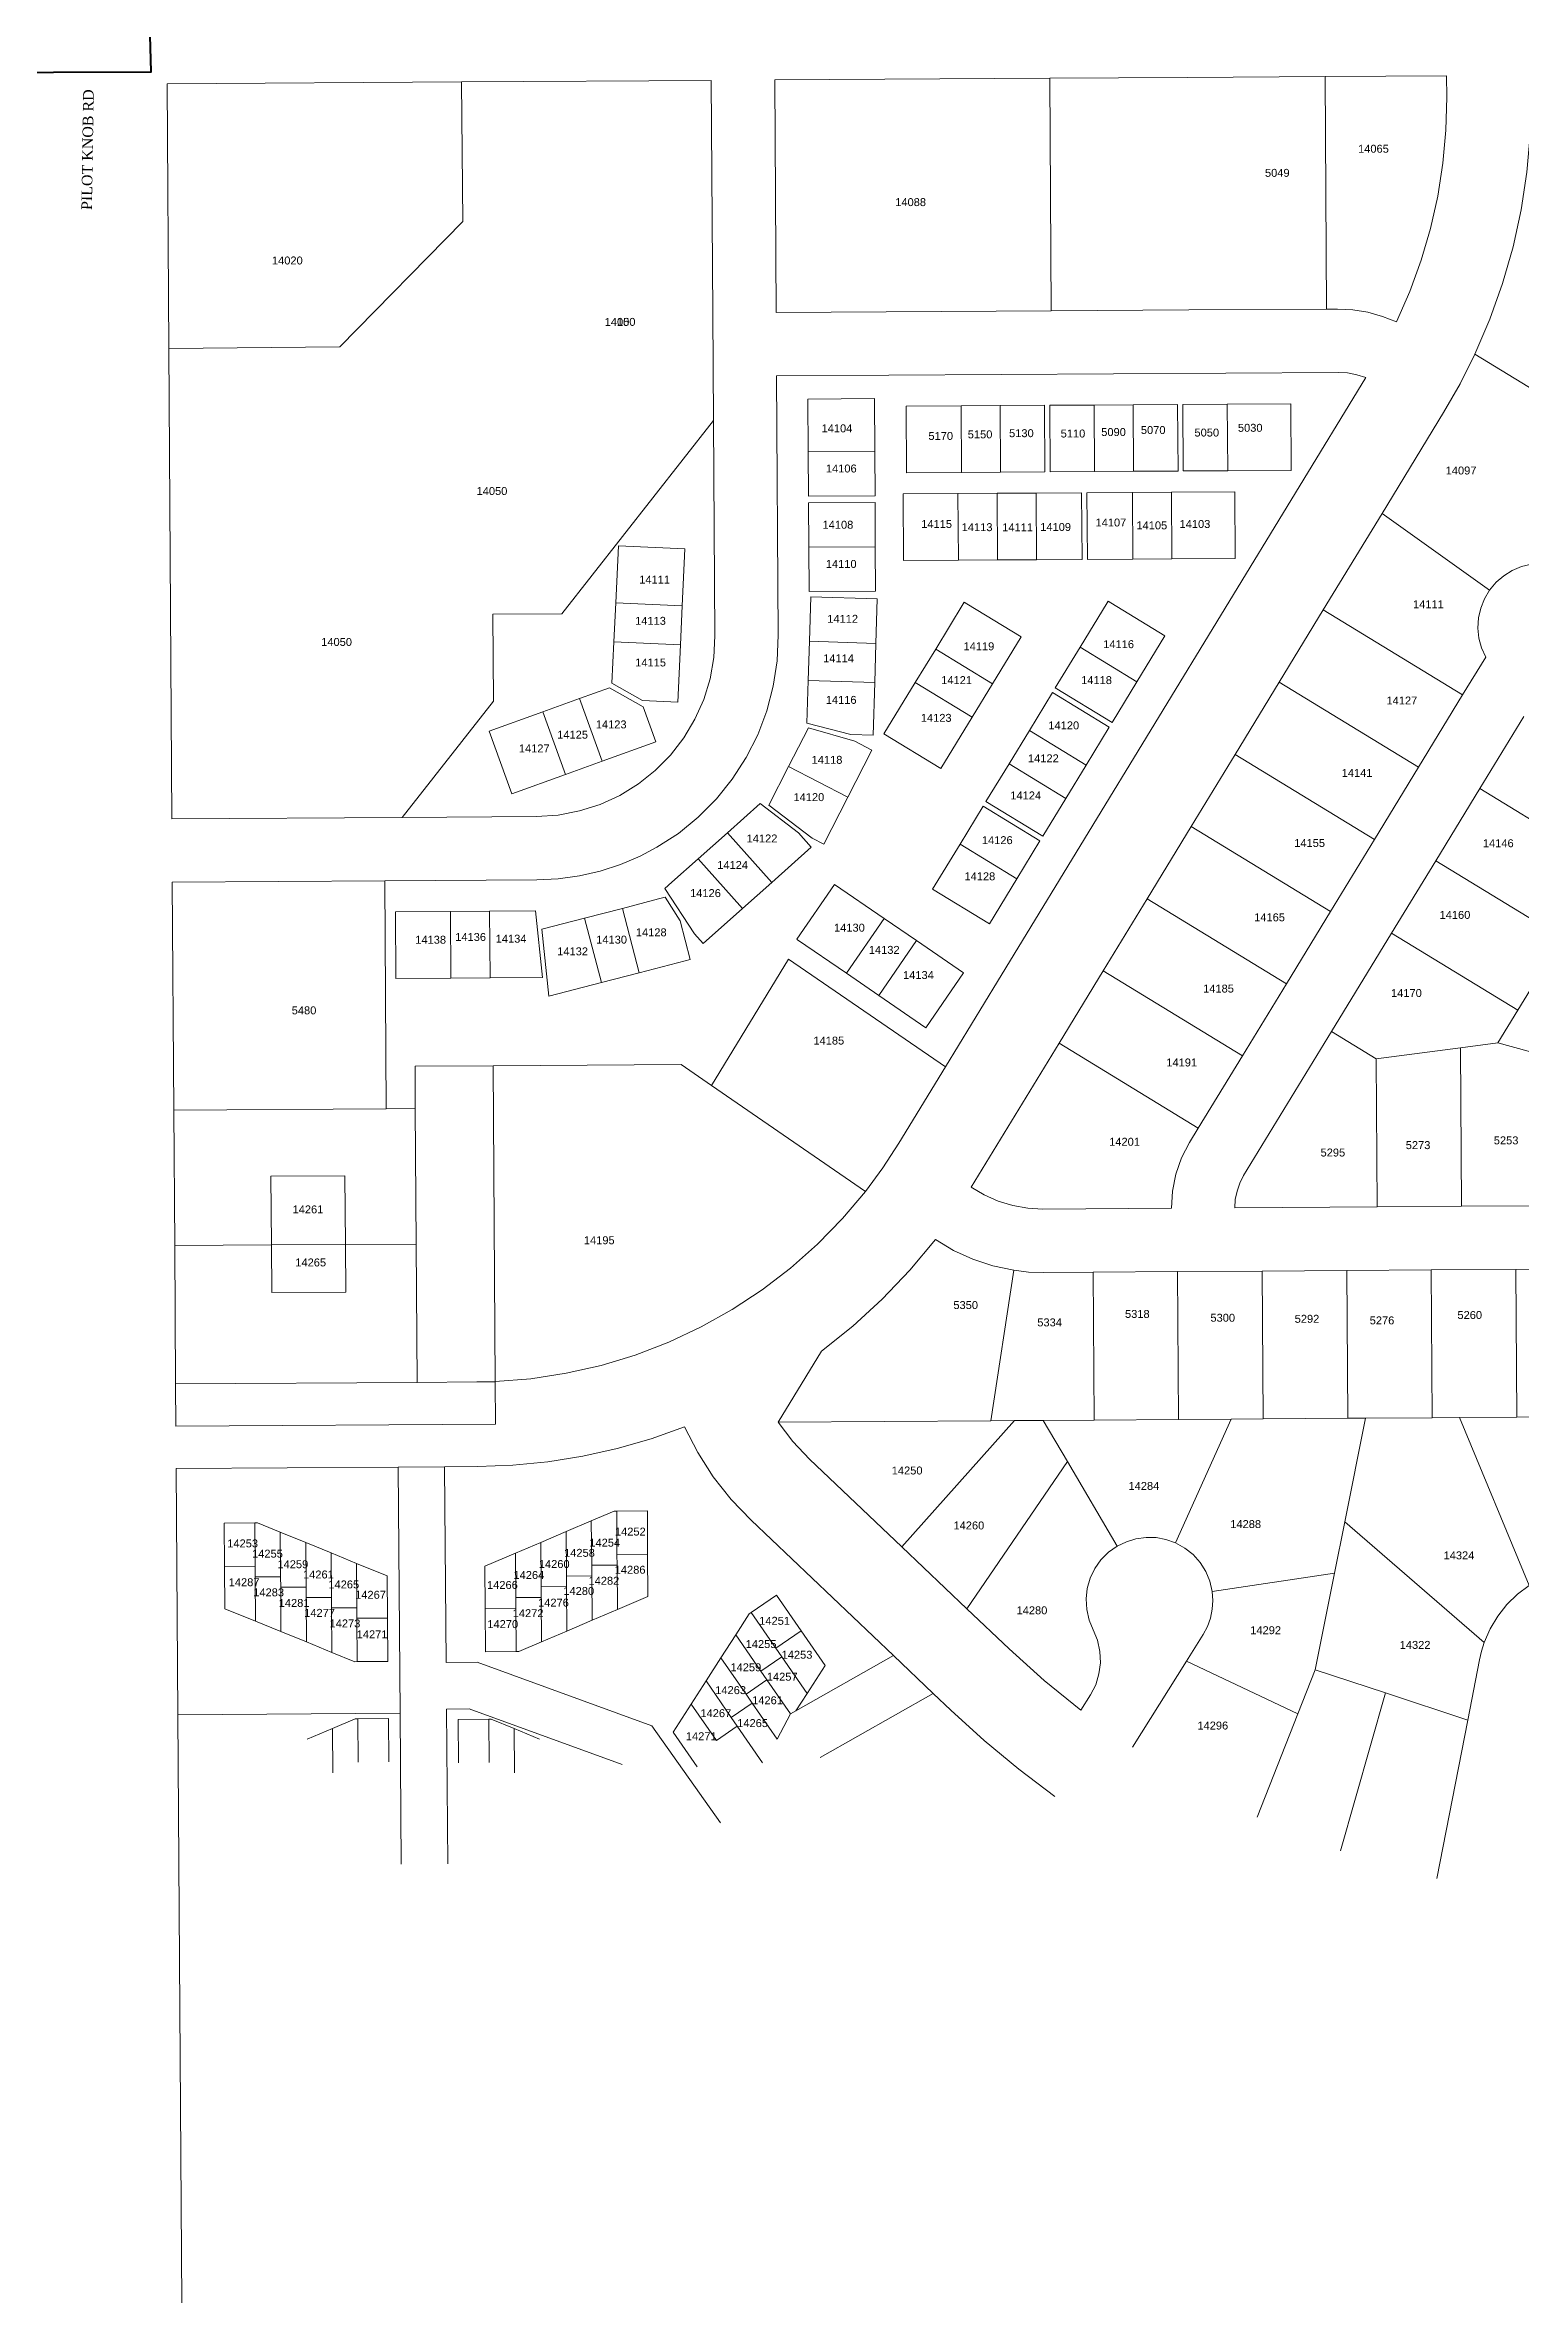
# Model space of a CAD drawing. Header units: feet. Extents: x 865220 to 2843873, y -2240498 to 972474.
# Drawn here: x 2838490 to 2839887, y 963654 to 965790 of the extents above; entities that cross this region are included whole.
import ezdxf
from ezdxf.enums import TextEntityAlignment as Align

# ---------------------------------------------------------------- set-up
doc = ezdxf.new("R2010")
doc.units = ezdxf.units.FT
doc.header["$LTSCALE"] = 0.015
doc.header["$MEASUREMENT"] = 0
for name, color, linetype, lineweight in [('Dakota County Addresses', 7, 'Continuous', 5), ('Dakota County Parcels', 7, 'Continuous', 5), ('STREET NAME', 7, 'Continuous', 5), ('WORK BOUNDARY', 110, 'Continuous', 40)]:
    doc.layers.add(name, color=color, linetype=linetype, lineweight=lineweight)
doc.styles.add('Dimensions 100', font='arial.ttf')
doc.styles.get("Standard").update_dxf_attribs({"font": 'times.ttf'})

# ---------------------------------------------------------------- blocks, each defined once
blk = doc.blocks.new('ACMAP_ANN_TEMPLATE_Dakota County Addresses')
at = {"layer": 'Dakota County Addresses', "style": 'Dimensions 100'}
blk.add_attdef('DakotaCountyAddress', text='', height=50, dxfattribs=at).set_placement((0, 0), align=Align.CENTER)

msp = doc.modelspace()

# ---------------------------------------------------------------- linework, layer by layer
at = {"layer": 'Dakota County Parcels', "lineweight": 5}
for p, q in [((2839180.6, 965756.7), (2839440.8, 965758.3)), ((2839440.8, 965758.3), (2839570.9, 965759.1)), ((2839442.1, 965538.3), (2839440.8, 965758.3)), ((2839570.9, 965759.1), (2839701.3, 965759.9)), ((2839701.3, 965759.9), (2839816.3, 965760.6)), ((2839702.7, 965539.9), (2839701.3, 965759.9)), ((2839816.3, 965760.6), (2839816.4, 965740.6)), ((2838605.7, 965753.2), (2838884.4, 965754.9)), ((2838607.3, 965502.7), (2838605.7, 965753.2)), ((2838884.4, 965754.9), (2839120.6, 965756.3)), ((2838885.5, 965622.9), (2838884.4, 965754.9)), ((2839122, 965536.4), (2839120.6, 965756.3)), ((2839182, 965536.7), (2839180.6, 965756.7)), ((2838769.3, 965504.1), (2838885.5, 965622.9)), ((2839122.7, 965434.7), (2839122, 965536.4)), ((2839182, 965536.7), (2839442.1, 965538.3)), ((2839442.1, 965538.3), (2839572.3, 965539.1)), ((2839572.3, 965539.1), (2839702.7, 965539.9)), ((2839702.7, 965539.9), (2839713.2, 965540)), ((2838607.3, 965502.7), (2838769.3, 965504.1)), ((2838610.2, 965057.7), (2838607.3, 965502.7)), ((2839843.1, 965497.4), (2839906.1, 965459)), ((2839182.4, 965476.7), (2839713.6, 965480)), ((2839184, 965231.4), (2839182.4, 965476.7)), ((2839407.1, 964929.6), (2839739.8, 965475.1)), ((2839211.9, 965454.9), (2839274.9, 965455.3)), ((2839211.9, 965454.9), (2839212.2, 965404.9)), ((2839274.9, 965455.3), (2839275.2, 965405.3)), ((2839304.9, 965448.2), (2839356.9, 965448.5)), ((2839304.9, 965448.2), (2839305.3, 965385.2)), ((2839356.9, 965448.5), (2839393.9, 965448.7)), ((2839357.3, 965385.5), (2839356.9, 965448.5)), ((2839393.9, 965448.7), (2839435.9, 965449)), ((2839394.2, 965385.7), (2839393.9, 965448.7)), ((2839436.2, 965386), (2839435.9, 965449)), ((2839440.9, 965449), (2839482.9, 965449.2)), ((2839441.2, 965386), (2839440.9, 965449)), ((2839482.9, 965449.2), (2839519.8, 965449.5)), ((2839483.2, 965386.3), (2839482.9, 965449.2)), ((2839519.8, 965449.5), (2839561.8, 965449.7)), ((2839520.2, 965386.5), (2839519.8, 965449.5)), ((2839562.2, 965386.7), (2839561.8, 965449.7)), ((2839566.8, 965449.8), (2839608.8, 965450)), ((2839567.2, 965386.8), (2839566.8, 965449.8)), ((2839608.8, 965450), (2839668.8, 965450.4)), ((2839609.2, 965387), (2839608.8, 965450)), ((2839669.2, 965387.4), (2839668.8, 965450.4)), ((2839755.2, 965346.5), (2839813.4, 965442)), ((2838979.3, 965251.8), (2839122.7, 965434.7)), ((2839122.7, 965434.7), (2839124.1, 965231)), ((2839212.2, 965404.9), (2839275.2, 965405.3)), ((2839212.2, 965404.9), (2839212.5, 965362.9)), ((2839275.2, 965405.3), (2839275.5, 965363.3)), ((2839305.3, 965385.2), (2839357.3, 965385.5)), ((2839357.3, 965385.5), (2839394.2, 965385.7)), ((2839394.2, 965385.7), (2839436.2, 965386)), ((2839441.2, 965386), (2839483.2, 965386.3)), ((2839483.2, 965386.3), (2839520.2, 965386.5)), ((2839520.2, 965386.5), (2839562.2, 965386.7)), ((2839567.2, 965386.8), (2839609.2, 965387)), ((2839609.2, 965387), (2839669.2, 965387.4)), ((2839212.5, 965362.9), (2839275.5, 965363.3)), ((2839212.6, 965356.6), (2839275.5, 965357.1)), ((2839212.6, 965356.6), (2839212.8, 965314.7)), ((2839275.5, 965357.1), (2839275.8, 965315.1)), ((2839302, 965365.1), (2839354, 965365.5)), ((2839302, 965365.1), (2839302.4, 965302.2)), ((2839354, 965365.5), (2839391, 965365.7)), ((2839354.4, 965302.5), (2839354, 965365.5)), ((2839391, 965365.7), (2839428, 965365.9)), ((2839391.4, 965302.7), (2839391, 965365.7)), ((2839471, 965366.2), (2839428, 965365.9)), ((2839428.4, 965302.9), (2839428, 965365.9)), ((2839471.4, 965303.2), (2839471, 965366.2)), ((2839519, 965366.5), (2839476, 965366.2)), ((2839476.4, 965303.2), (2839476, 965366.2)), ((2839519, 965366.5), (2839556, 965366.7)), ((2839519.4, 965303.5), (2839519, 965366.5)), ((2839556, 965366.7), (2839616, 965367.1)), ((2839556.4, 965303.7), (2839556, 965366.7)), ((2839616.3, 965304.1), (2839616, 965367.1)), ((2839699.6, 965255.3), (2839755.2, 965346.5)), ((2839755.2, 965346.5), (2839857, 965274.2)), ((2839030.2, 965262.1), (2839032.8, 965316)), ((2839032.8, 965316), (2839095.7, 965313)), ((2839095.7, 965313), (2839093.2, 965259.1)), ((2839212.8, 965314.7), (2839275.8, 965315.1)), ((2839212.8, 965314.7), (2839213.1, 965272.7)), ((2839275.8, 965315.1), (2839276.1, 965273.1)), ((2839302.4, 965302.2), (2839354.4, 965302.5)), ((2839354.4, 965302.5), (2839391.4, 965302.7)), ((2839391.4, 965302.7), (2839428.4, 965302.9)), ((2839471.4, 965303.2), (2839428.4, 965302.9)), ((2839519.4, 965303.5), (2839476.4, 965303.2)), ((2839519.4, 965303.5), (2839556.4, 965303.7)), ((2839556.4, 965303.7), (2839616.3, 965304.1)), ((2839213.1, 965272.7), (2839276.1, 965273.1)), ((2839214.7, 965267.7), (2839213.4, 965225.7)), ((2839214.7, 965267.7), (2839277.6, 965265.7)), ((2838913.9, 965251.4), (2838979.3, 965251.8)), ((2838914.5, 965169.1), (2838913.9, 965251.4)), ((2839028.5, 965225.1), (2839030.2, 965262.1)), ((2839030.2, 965262.1), (2839093.2, 965259.1)), ((2839093.2, 965259.1), (2839091.4, 965222.2)), ((2839277.6, 965265.7), (2839276.3, 965223.7)), ((2839657.9, 965187), (2839699.6, 965255.3)), ((2839699.6, 965255.3), (2839831.4, 965174.9)), ((2839026.6, 965186.2), (2839028.5, 965225.1)), ((2839028.5, 965225.1), (2839091.4, 965222.2)), ((2839213.4, 965225.7), (2839212.2, 965188.7)), ((2839213.4, 965225.7), (2839276.3, 965223.7)), ((2839413.8, 965229.9), (2839386.7, 965185.5)), ((2839549.8, 965230.7), (2839523.3, 965187.2)), ((2839091.4, 965222.2), (2839088.8, 965168.2)), ((2839276.3, 965223.7), (2839275.2, 965186.8)), ((2839332.9, 965218.3), (2839313.6, 965186.7)), ((2839332.9, 965218.3), (2839386.7, 965185.5)), ((2839446, 965181.6), (2839469.5, 965220)), ((2839469.5, 965220), (2839523.3, 965187.2)), ((2839831.4, 965174.9), (2839853.3, 965210.7)), ((2838996, 965171.6), (2839024.3, 965181.8)), ((2839024.3, 965181.8), (2839056.3, 965163.7)), ((2839026.6, 965186.2), (2839055.6, 965169.8)), ((2839212.2, 965188.7), (2839211, 965148.3)), ((2839212.2, 965188.7), (2839275.2, 965186.8)), ((2839275.2, 965186.8), (2839273.7, 965136.8)), ((2839313.6, 965186.7), (2839284, 965138.1)), ((2839313.6, 965186.7), (2839367.4, 965153.9)), ((2839386.7, 965185.5), (2839367.4, 965153.9)), ((2839499.8, 965148.8), (2839446, 965181.6)), ((2839499.8, 965148.8), (2839523.3, 965187.2)), ((2839616.3, 965118.7), (2839657.9, 965187)), ((2839657.9, 965187), (2839789.7, 965106.6)), ((2838828.2, 965059.1), (2838914.5, 965169.1)), ((2838961.2, 965159), (2838996, 965171.6)), ((2838996, 965171.6), (2839017.4, 965112.3)), ((2839088.8, 965168.2), (2839055.6, 965169.8)), ((2839068.2, 965130.6), (2839056.3, 965163.7)), ((2839443.4, 965177.3), (2839421.6, 965141.4)), ((2839497.2, 965144.5), (2839443.4, 965177.3)), ((2839789.7, 965106.6), (2839831.4, 965174.9)), ((2838910.4, 965140.7), (2838961.2, 965159)), ((2838931.8, 965081.4), (2838910.4, 965140.7)), ((2838961.2, 965159), (2838982.6, 965099.8)), ((2839212.5, 965143.7), (2839193.7, 965107.1)), ((2839211, 965148.3), (2839252.5, 965137.5)), ((2839212.5, 965143.7), (2839256.4, 965131.1)), ((2839367.4, 965153.9), (2839337.7, 965105.3)), ((2839421.6, 965141.4), (2839402.3, 965109.9)), ((2839421.6, 965141.4), (2839475.4, 965108.6)), ((2839497.2, 965144.5), (2839475.4, 965108.6)), ((2839847.6, 965086.3), (2839889.3, 965154.6)), ((2839017.4, 965112.3), (2839068.2, 965130.6)), ((2839249.8, 965078.3), (2839272.6, 965122.8)), ((2839273.7, 965136.8), (2839252.5, 965137.5)), ((2839272.6, 965122.8), (2839256.4, 965131.1)), ((2839284, 965138.1), (2839337.7, 965105.3)), ((2839574.6, 965050.4), (2839616.3, 965118.7)), ((2839616.3, 965118.7), (2839748.1, 965038.3)), ((2838931.8, 965081.4), (2838982.6, 965099.8)), ((2838982.6, 965099.8), (2839017.4, 965112.3)), ((2839193.7, 965107.1), (2839175.2, 965070.8)), ((2839193.7, 965107.1), (2839249.8, 965078.3)), ((2839402.3, 965109.9), (2839380.4, 965074)), ((2839402.3, 965109.9), (2839456.1, 965077)), ((2839475.4, 965108.6), (2839456.1, 965077)), ((2839748.1, 965038.3), (2839789.7, 965106.6)), ((2839249.8, 965078.3), (2839227, 965033.8)), ((2839456.1, 965077), (2839434.2, 965041.2)), ((2839806, 965018), (2839847.6, 965086.3)), ((2839847.6, 965086.3), (2839967.1, 965013.4)), ((2838610.2, 965057.7), (2838828.2, 965059.1)), ((2838828.2, 965059.1), (2838955.2, 965059.9)), ((2839166.8, 965072.2), (2839135.9, 965044.6)), ((2839166.8, 965072.2), (2839203, 965044.4)), ((2839175.2, 965070.8), (2839216, 965039.5)), ((2839377.8, 965069.7), (2839356, 965033.9)), ((2839377.8, 965069.7), (2839431.6, 965036.9)), ((2839434.2, 965041.2), (2839380.4, 965074)), ((2839135.9, 965044.6), (2839108.3, 965020)), ((2839135.9, 965044.6), (2839177.8, 964997.6)), ((2839215.1, 965030.8), (2839203, 965044.4)), ((2839227, 965033.8), (2839216, 965039.5)), ((2839356, 965033.9), (2839329.9, 964991.2)), ((2839356, 965033.9), (2839409.7, 965001.1)), ((2839431.6, 965036.9), (2839409.7, 965001.1)), ((2839533, 964982.1), (2839574.6, 965050.4)), ((2839574.6, 965050.4), (2839706.4, 964970)), ((2839706.4, 964970), (2839748.1, 965038.3)), ((2839053.2, 965022.4), (2839069.2, 965030.8)), ((2839108.3, 965020), (2839150.2, 964973)), ((2839177.8, 964997.6), (2839215.1, 965030.8)), ((2839764.3, 964949.7), (2839806, 965018)), ((2839806, 965018), (2839925.5, 964945.1)), ((2838610.6, 964997.7), (2838811.6, 964999)), ((2838612.1, 964782), (2838610.6, 964997.7)), ((2838811.6, 964999), (2838955.6, 965000)), ((2838813, 964783.4), (2838811.6, 964999)), ((2839076.5, 964991.7), (2839104.6, 964948.9)), ((2839177.8, 964997.6), (2839150.2, 964973)), ((2839201.6, 964943.8), (2839237.3, 964995.7)), ((2839284.2, 964963.5), (2839237.3, 964995.7)), ((2839329.9, 964991.2), (2839383.7, 964958.4)), ((2839409.7, 965001.1), (2839383.7, 964958.4)), ((2838821.8, 964969.7), (2838873.8, 964970)), ((2838822.2, 964906.7), (2838821.8, 964969.7)), ((2838873.8, 964970), (2838910.8, 964970.3)), ((2838874.3, 964907), (2838873.8, 964970)), ((2838910.8, 964970.3), (2838954.3, 964970.6)), ((2838911.3, 964907.3), (2838910.8, 964970.3)), ((2838954.3, 964970.6), (2838961, 964907.6)), ((2839000.7, 964963.7), (2839036.5, 964973)), ((2839052.4, 964912.1), (2839036.5, 964973)), ((2839077, 964983.6), (2839091.2, 964961.2)), ((2839150.2, 964973), (2839112.8, 964939.7)), ((2839491.3, 964913.9), (2839533, 964982.1)), ((2839533, 964982.1), (2839664.8, 964901.7)), ((2839664.8, 964901.7), (2839706.4, 964970)), ((2839000.7, 964963.7), (2838960.2, 964953.2)), ((2838966.9, 964889.9), (2838960.2, 964953.2)), ((2839016.6, 964902.8), (2839000.7, 964963.7)), ((2839100.7, 964924.7), (2839091.2, 964961.2)), ((2839112.8, 964939.7), (2839104.6, 964948.9)), ((2839248.5, 964911.6), (2839284.2, 964963.5)), ((2839314.7, 964942.5), (2839284.2, 964963.5)), ((2839707.4, 964856.4), (2839764.3, 964949.7)), ((2839764.3, 964949.7), (2839883.8, 964876.8)), ((2839202.1, 964943.4), (2839201.6, 964943.8)), ((2839248.5, 964911.6), (2839202.1, 964943.4)), ((2839279, 964890.6), (2839314.7, 964942.5)), ((2839359.2, 964911.9), (2839314.7, 964942.5)), ((2839391.5, 964903.9), (2839407.1, 964929.6)), ((2839883.8, 964876.8), (2839925.5, 964945.1)), ((2838822.2, 964906.7), (2838874.3, 964907)), ((2838874.3, 964907), (2838911.3, 964907.3)), ((2838911.3, 964907.3), (2838961, 964907.6)), ((2839016.6, 964902.8), (2839052.4, 964912.1)), ((2839120.9, 964805.4), (2839193.8, 964924.9)), ((2839193.8, 964924.9), (2839342.1, 964823)), ((2839279, 964890.6), (2839248.5, 964911.6)), ((2839323.5, 964860), (2839359.2, 964911.9)), ((2839342.1, 964823), (2839391.5, 964903.9)), ((2839449.6, 964845.6), (2839491.3, 964913.9)), ((2839491.3, 964913.9), (2839623.1, 964833.4)), ((2838966.9, 964889.9), (2839016.6, 964902.8)), ((2839323.5, 964860), (2839279, 964890.6)), ((2839623.1, 964833.4), (2839664.8, 964901.7)), ((2839883.8, 964876.8), (2839864.9, 964845.8)), ((2839366.6, 964709.4), (2839449.6, 964845.6)), ((2839449.6, 964845.6), (2839581.4, 964765.2)), ((2839624.3, 964720.3), (2839707.4, 964856.4)), ((2839707.4, 964856.4), (2839749.6, 964830.6)), ((2839749.6, 964830.6), (2839829.5, 964841.1)), ((2839829.5, 964841.1), (2839864.9, 964845.8)), ((2839830.5, 964691.2), (2839829.5, 964841.1)), ((2839864.9, 964845.8), (2839909.5, 964833.6)), ((2838840.3, 964823.6), (2838914.1, 964824.1)), ((2838840.5, 964783.6), (2838840.3, 964823.6)), ((2838914.1, 964824.1), (2839092, 964825.3)), ((2838916, 964525.4), (2838914.1, 964824.1)), ((2839092, 964825.3), (2839120.9, 964805.4)), ((2839298.2, 964751), (2839342.1, 964823)), ((2839581.4, 964765.2), (2839623.1, 964833.4)), ((2839750.5, 964690.6), (2839749.6, 964830.6)), ((2839120.9, 964805.4), (2839266.5, 964705.3)), ((2838612.1, 964782), (2838813, 964783.4)), ((2838612.9, 964654), (2838612.1, 964782)), ((2838813, 964783.4), (2838840.5, 964783.6)), ((2838841.4, 964655.5), (2838840.5, 964783.6)), ((2839573.1, 964751.5), (2839581.4, 964765.2)), ((2838704, 964719.6), (2838774, 964720.1)), ((2838704.4, 964654.6), (2838704, 964719.6)), ((2838774.4, 964655.1), (2838774, 964720.1)), ((2839615.8, 964689.7), (2839750.5, 964690.6)), ((2839750.5, 964690.6), (2839830.5, 964691.2)), ((2839830.5, 964691.2), (2839910.5, 964691.7)), ((2839434.4, 964688.5), (2839555.9, 964689.3)), ((2838612.9, 964654), (2838704.4, 964654.6)), ((2838613.8, 964523.1), (2838612.9, 964654)), ((2838704.4, 964654.6), (2838774.4, 964655.1)), ((2838704.7, 964609.6), (2838704.4, 964654.6)), ((2838774.4, 964655.1), (2838841.4, 964655.5)), ((2838774.7, 964610.1), (2838774.4, 964655.1)), ((2838841.4, 964655.5), (2838842.2, 964524.6)), ((2839385, 964488.3), (2839406.7, 964630.6)), ((2839434.8, 964628.6), (2839481.8, 964628.9)), ((2839481.8, 964628.9), (2839561.8, 964629.4)), ((2839482.8, 964488.9), (2839481.8, 964628.9)), ((2839561.8, 964629.4), (2839641.8, 964629.9)), ((2839562.7, 964489.5), (2839561.8, 964629.4)), ((2839641.8, 964629.9), (2839721.8, 964630.5)), ((2839642.7, 964490), (2839641.8, 964629.9)), ((2839721.8, 964630.5), (2839801.8, 964631)), ((2839722.7, 964490.6), (2839721.8, 964630.5)), ((2839801.8, 964631), (2839881.8, 964631.5)), ((2839802.7, 964491.1), (2839801.8, 964631)), ((2839881.8, 964631.5), (2839961.8, 964632)), ((2839882.7, 964491.7), (2839881.8, 964631.5)), ((2838704.7, 964609.6), (2838774.7, 964610.1)), ((2839184, 964487), (2839225, 964554.1)), ((2838613.8, 964523.1), (2838842.2, 964524.6)), ((2838842.2, 964524.6), (2838898.8, 964525)), ((2838898.8, 964525), (2838916, 964525.1)), ((2838898.8, 964525), (2838898.8, 964525)), ((2838614, 964483.1), (2838916.3, 964485.1)), ((2839184, 964487), (2839385, 964488.3)), ((2839300.8, 964369), (2839407.6, 964488.4)), ((2839385, 964488.3), (2839407.6, 964488.4)), ((2839407.6, 964488.4), (2839434.7, 964488.6)), ((2839434.7, 964488.6), (2839482.8, 964488.9)), ((2839434.7, 964488.6), (2839457.5, 964449.9)), ((2839482.8, 964488.9), (2839562.7, 964489.5)), ((2839559.8, 964372.7), (2839612.6, 964489.8)), ((2839562.7, 964489.5), (2839612.6, 964489.8)), ((2839612.6, 964489.8), (2839642.7, 964490)), ((2839642.7, 964490), (2839722.7, 964490.6)), ((2839720, 964392.7), (2839739.6, 964490.7)), ((2839722.7, 964490.6), (2839739.6, 964490.7)), ((2839739.6, 964490.7), (2839802.7, 964491.1)), ((2839802.7, 964491.1), (2839828.6, 964491.3)), ((2839828.6, 964491.3), (2839882.7, 964491.7)), ((2839828.6, 964491.3), (2839894.5, 964332.6)), ((2839882.7, 964491.7), (2839962.7, 964492.2)), ((2838614.3, 964443.1), (2838824.4, 964444.5)), ((2838615.9, 964210.1), (2838614.3, 964443.1)), ((2838824.4, 964444.5), (2838868.3, 964444.8)), ((2838826.1, 964211.7), (2838824.4, 964444.5)), ((2838868.3, 964444.8), (2838899.3, 964445)), ((2838869.7, 964259.6), (2838868.3, 964444.8)), ((2839213.4, 964452.1), (2839300.8, 964369)), ((2839362.5, 964310.5), (2839457.5, 964449.9)), ((2839457.5, 964449.9), (2839504.7, 964369.7)), ((2838659.8, 964391.4), (2838688.8, 964391.6)), ((2838660.1, 964350.4), (2838659.8, 964391.4)), ((2838688.8, 964391.6), (2838691.2, 964391.6)), ((2838689.1, 964350.6), (2838688.8, 964391.6)), ((2838691.2, 964391.6), (2838712.8, 964382.8)), ((2838983.2, 964383.4), (2839007.1, 964393.6)), ((2839007.1, 964393.6), (2839028.7, 964402.7)), ((2839007.5, 964351.6), (2839007.1, 964393.6)), ((2839028.7, 964402.7), (2839031.1, 964402.8)), ((2839031.1, 964402.8), (2839060.1, 964403)), ((2839031.4, 964361.8), (2839031.1, 964402.8)), ((2839060.4, 964362), (2839060.1, 964403)), ((2839158.3, 964394.1), (2839292.9, 964266.2)), ((2839710.3, 964344.1), (2839720, 964392.7)), ((2839720, 964392.7), (2839851.9, 964278.6)), ((2838712.8, 964382.8), (2838736.9, 964373)), ((2838713.1, 964340.8), (2838712.8, 964382.8)), ((2838736.9, 964373), (2838761, 964363.2)), ((2838737.2, 964331), (2838736.9, 964373)), ((2838935.4, 964363), (2838959.3, 964373.2)), ((2838959.3, 964373.2), (2838983.2, 964383.4)), ((2838959.6, 964331.2), (2838959.3, 964373.2)), ((2838983.5, 964341.4), (2838983.2, 964383.4)), ((2838660.1, 964350.4), (2838689.1, 964350.6)), ((2838660.4, 964310.5), (2838660.1, 964350.4)), ((2838689.1, 964340.6), (2838689.1, 964350.6)), ((2838761, 964363.2), (2838785, 964353.4)), ((2838761.3, 964321.2), (2838761, 964363.2)), ((2838785.4, 964311.4), (2838785, 964353.4)), ((2838785, 964353.4), (2838814.1, 964341.5)), ((2838906.5, 964350.7), (2838935.4, 964363)), ((2838906.8, 964310.8), (2838906.5, 964350.7)), ((2838935.7, 964321), (2838935.4, 964363)), ((2839007.5, 964351.6), (2839031.5, 964351.8)), ((2839007.5, 964341.6), (2839007.5, 964351.6)), ((2839031.4, 964361.8), (2839060.4, 964362)), ((2839031.5, 964351.8), (2839031.4, 964361.8)), ((2839031.8, 964309.8), (2839031.5, 964351.8)), ((2839060.7, 964322.1), (2839060.4, 964362)), ((2839300.8, 964369), (2839362.5, 964310.5)), ((2838689.1, 964340.6), (2838713.1, 964340.8)), ((2838689.5, 964298.6), (2838689.1, 964340.6)), ((2838713.2, 964330.8), (2838713.1, 964340.8)), ((2838713.2, 964330.8), (2838737.2, 964331)), ((2838713.5, 964288.8), (2838713.2, 964330.8)), ((2838737.3, 964321), (2838737.2, 964331)), ((2838814.4, 964301.6), (2838814.1, 964341.5)), ((2838959.6, 964331.2), (2838983.6, 964331.4)), ((2838959.7, 964321.2), (2838959.6, 964331.2)), ((2838983.5, 964341.4), (2839007.5, 964341.6)), ((2838983.6, 964331.4), (2838983.5, 964341.4)), ((2838983.9, 964289.4), (2838983.6, 964331.4)), ((2839007.9, 964299.6), (2839007.5, 964341.6)), ((2839594.5, 964326.9), (2839710.3, 964344.1)), ((2839692.1, 964252.8), (2839710.3, 964344.1)), ((2838660.4, 964310.5), (2838689.5, 964298.6)), ((2838737.3, 964321), (2838761.3, 964321.2)), ((2838737.6, 964279), (2838737.3, 964321)), ((2838761.4, 964311.2), (2838761.3, 964321.2)), ((2838761.4, 964311.2), (2838785.4, 964311.4)), ((2838761.7, 964269.2), (2838761.4, 964311.2)), ((2838785.4, 964301.4), (2838785.4, 964311.4)), ((2838906.8, 964310.8), (2838935.8, 964311)), ((2838907.1, 964269.8), (2838906.8, 964310.8)), ((2838935.7, 964321), (2838959.7, 964321.2)), ((2838935.8, 964311), (2838935.7, 964321)), ((2838936.1, 964270), (2838935.8, 964311)), ((2838960, 964279.2), (2838959.7, 964321.2)), ((2839007.9, 964299.6), (2839031.8, 964309.8)), ((2839031.8, 964309.8), (2839060.7, 964322.1)), ((2839156.4, 964305.6), (2839158.4, 964306.9)), ((2839158.4, 964306.9), (2839182.2, 964323.4)), ((2839158.4, 964306.9), (2839181.7, 964273.2)), ((2839182.2, 964323.4), (2839205.5, 964289.7)), ((2839362.5, 964310.5), (2839402.3, 964272.6)), ((2838689.5, 964298.6), (2838713.5, 964288.8)), ((2838713.5, 964288.8), (2838737.6, 964279)), ((2838785.4, 964301.4), (2838814.4, 964301.6)), ((2838785.7, 964260.4), (2838785.4, 964301.4)), ((2838814.7, 964260.6), (2838814.4, 964301.6)), ((2838960, 964279.2), (2838983.9, 964289.4)), ((2838983.9, 964289.4), (2839007.9, 964299.6)), ((2839129.7, 964264), (2839143.8, 964285.9)), ((2839143.8, 964285.9), (2839156.4, 964305.6)), ((2839143.8, 964285.9), (2839167.6, 964251.3)), ((2839181.7, 964273.2), (2839205.5, 964289.7)), ((2839205.5, 964289.7), (2839228.2, 964256.8)), ((2839570.2, 964260.9), (2839586, 964286.2)), ((2838737.6, 964279), (2838761.7, 964269.2)), ((2838761.7, 964269.2), (2838783.3, 964260.3)), ((2838907.1, 964269.8), (2838936.1, 964270)), ((2838936.1, 964270), (2838938.5, 964270.1)), ((2838938.5, 964270.1), (2838960, 964279.2)), ((2839115.7, 964242.1), (2839129.7, 964264)), ((2839129.7, 964264), (2839153.6, 964229.5)), ((2839167.6, 964251.3), (2839187.4, 964265)), ((2839181.7, 964273.2), (2839187.4, 964265)), ((2839187.4, 964265), (2839211.3, 964230.4)), ((2839200.7, 964214), (2839292.9, 964266.2)), ((2839292.9, 964266.2), (2839330.6, 964230.4)), ((2838783.3, 964260.3), (2838785.7, 964260.4)), ((2838785.7, 964260.4), (2838814.7, 964260.6)), ((2838869.7, 964259.6), (2838899.2, 964259.8)), ((2838899.2, 964259.8), (2839064.2, 964199.7)), ((2839101.6, 964220.3), (2839115.7, 964242.1)), ((2839115.7, 964242.1), (2839139.5, 964207.6)), ((2839153.6, 964229.5), (2839173.3, 964243.1)), ((2839167.6, 964251.3), (2839173.3, 964243.1)), ((2839173.3, 964243.1), (2839195.5, 964211)), ((2839211.3, 964230.4), (2839228.2, 964256.8)), ((2839519, 964179.4), (2839570.2, 964260.9)), ((2839570.2, 964260.9), (2839675.6, 964210.9)), ((2839675.6, 964210.9), (2839692.1, 964252.8)), ((2839692.1, 964252.8), (2839758.6, 964230.9)), ((2839836.3, 964205.2), (2839847.3, 964262.1)), ((2839139.5, 964207.6), (2839159.3, 964221.2)), ((2839153.6, 964229.5), (2839159.3, 964221.2)), ((2839159.3, 964221.2), (2839183, 964187)), ((2839200.7, 964214), (2839211.3, 964230.4)), ((2839223.6, 964169.8), (2839330.6, 964230.4)), ((2839330.6, 964230.4), (2839347.2, 964214.6)), ((2839470.2, 964214.4), (2839479.4, 964229.1)), ((2839715.9, 964081.5), (2839758.6, 964230.9)), ((2839758.6, 964230.9), (2839836.3, 964205.2)), ((2838615.9, 964210.1), (2838826.1, 964211.7)), ((2838619.6, 963653.8), (2838615.9, 964210.1)), ((2838762.2, 964197.2), (2838783.7, 964206.4)), ((2838783.7, 964206.4), (2838786.1, 964206.4)), ((2838786.1, 964206.4), (2838815.1, 964206.6)), ((2838786.5, 964165.4), (2838786.1, 964206.4)), ((2838815.5, 964165.6), (2838815.1, 964206.6)), ((2838826.1, 964211.7), (2838827.2, 964068.7)), ((2838870.1, 964215.6), (2838891.6, 964215.7)), ((2838871.2, 964069.1), (2838870.1, 964215.6)), ((2838881.1, 964205.7), (2838910.1, 964205.9)), ((2838881.4, 964164.7), (2838881.1, 964205.7)), ((2838891.6, 964215.7), (2839036.3, 964163.1)), ((2838910.4, 964164.9), (2838910.1, 964205.9)), ((2838910.1, 964205.9), (2838912.5, 964205.9)), ((2838912.5, 964205.9), (2838934.1, 964197.1)), ((2839064.2, 964199.7), (2839129.3, 964108)), ((2839084.6, 964193.8), (2839101.6, 964220.3)), ((2839101.6, 964220.3), (2839125.5, 964185.7)), ((2839125.5, 964185.7), (2839145.2, 964199.4)), ((2839139.5, 964207.6), (2839145.2, 964199.4)), ((2839145.2, 964199.4), (2839169.1, 964164.8)), ((2839183, 964187), (2839195.5, 964211)), ((2839195.5, 964211), (2839200.7, 964214)), ((2839637.2, 964113.2), (2839675.6, 964210.9)), ((2839807.2, 964055.2), (2839836.3, 964205.2)), ((2838738.3, 964187), (2838762.2, 964197.2)), ((2838762.5, 964155.2), (2838762.2, 964197.2)), ((2838934.1, 964197.1), (2838958.2, 964187.2)), ((2838934.4, 964155.1), (2838934.1, 964197.1)), ((2839084.6, 964193.8), (2839107.3, 964161))]:
    msp.add_line(p, q, dxfattribs=at)
for points in [[(2839769, 965527.8), (2839781.6, 965556.6), (2839792.3, 965586.1), (2839801.1, 965616.2), (2839807.9, 965646.9), (2839812.8, 965677.9), (2839815.6, 965709.2), (2839816.4, 965740.6)], [(2839843.1, 965497.4), (2839857.3, 965530.4), (2839869.3, 965564.3), (2839879.2, 965598.8), (2839886.9, 965633.9), (2839892.3, 965669.4), (2839895.5, 965705.2), (2839896.5, 965741.1)], [(2839713.2, 965540), (2839727.6, 965539.3), (2839741.8, 965537), (2839755.6, 965533.1), (2839769, 965527.8)], [(2839813.4, 965442), (2839829, 965469.3), (2839843.1, 965497.4)], [(2839713.6, 965480), (2839722.5, 965479.5), (2839731.3, 965477.8), (2839739.8, 965475.1)], [(2839906, 965299.4), (2839896.5, 965298.7), (2839887.2, 965296.5), (2839878.4, 965292.8), (2839870.4, 965287.7), (2839863.2, 965281.5), (2839857, 965274.2)], [(2839857, 965274.2), (2839852.1, 965266), (2839848.6, 965257.1), (2839846.5, 965247.8), (2839846, 965238.2), (2839846.9, 965228.7), (2839849.4, 965219.5), (2839853.3, 965210.7)], [(2839360, 965262.7), (2839359, 965261.2), (2839332.9, 965218.3)], [(2839413.8, 965229.9), (2839362.5, 965261.2), (2839360, 965262.7)], [(2839469.5, 965220), (2839495.1, 965262), (2839496, 965263.5)], [(2839549.8, 965230.7), (2839498.5, 965262), (2839496, 965263.5)], [(2838955.2, 965059.9), (2838975.7, 965061.3), (2838995.8, 965065.2), (2839015.4, 965071.4), (2839034.1, 965079.9), (2839051.6, 965090.7), (2839067.6, 965103.4), (2839082.1, 965118), (2839094.6, 965134.3), (2839105.1, 965151.9), (2839113.4, 965170.7), (2839119.4, 965190.3), (2839123, 965210.5), (2839124.1, 965231)], [(2839069.2, 965030.8), (2839089.5, 965044), (2839108.3, 965059.3), (2839125.4, 965076.5), (2839140.5, 965095.3), (2839153.7, 965115.7), (2839164.6, 965137.3), (2839173.1, 965159.9), (2839179.3, 965183.3), (2839182.9, 965207.3), (2839184, 965231.4)], [(2838955.6, 965000), (2838975.8, 965001), (2838995.8, 965003.8), (2839015.5, 965008.3), (2839034.7, 965014.5), (2839053.2, 965022.4)], [(2839108.3, 965020), (2839083.4, 964997.9), (2839076.5, 964991.7)], [(2839036.5, 964973), (2839070.7, 964981.9), (2839077, 964983.6)], [(2839052.4, 964912.1), (2839096, 964923.4), (2839100.7, 964924.7)], [(2839266.5, 964705.3), (2839283, 964727.7), (2839298.2, 964751)], [(2839573.1, 964751.5), (2839565.6, 964737), (2839560.1, 964721.6), (2839556.9, 964705.6), (2839555.9, 964689.3)], [(2839624.3, 964720.3), (2839620.6, 964713.1), (2839618, 964705.6), (2839616.4, 964697.7), (2839615.8, 964689.7)], [(2838898.8, 964525), (2838898.8, 964525), (2838916, 964525.4), (2838949.8, 964528.1), (2838983.3, 964533.2), (2839016.3, 964540.7), (2839048.7, 964550.5), (2839080.3, 964562.7), (2839110.9, 964577), (2839140.5, 964593.6), (2839168.8, 964612.2), (2839195.7, 964632.8), (2839221, 964655.2), (2839244.7, 964679.5), (2839266.5, 964705.3)], [(2839366.6, 964709.4), (2839378.9, 964702), (2839392.1, 964696.1), (2839405.9, 964691.9), (2839420.1, 964689.3), (2839434.4, 964688.5)], [(2839225, 964554.1), (2839254.6, 964577.8), (2839282.4, 964603.3), (2839308.5, 964630.8), (2839332.6, 964659.9)], [(2839332.6, 964659.9), (2839349.8, 964649.5), (2839368, 964641.1), (2839387.1, 964634.7), (2839406.7, 964630.6)], [(2839406.7, 964630.6), (2839420.7, 964629), (2839434.8, 964628.6)], [(2838614, 964483.1), (2838614, 964483.1), (2838613.8, 964523.1)], [(2838916, 964525.1), (2838916, 964525.4), (2838916, 964525.4)], [(2838916.3, 964485.1), (2838916.3, 964485.4), (2838916, 964525.1)], [(2838899.3, 964445), (2838932.7, 964446.3), (2838966, 964449.5), (2838999, 964454.8), (2839031.6, 964462.1), (2839063.7, 964471.3), (2839095.3, 964482.4)], [(2839095.3, 964482.4), (2839107.8, 964458.2), (2839122.5, 964435.2), (2839139.4, 964413.8), (2839158.3, 964394.1)], [(2839184, 964487), (2839197.7, 964468.7), (2839213.4, 964452.1)], [(2839559.8, 964372.7), (2839550.8, 964376), (2839541.4, 964377.7), (2839531.9, 964378), (2839522.4, 964376.7), (2839513.3, 964373.9), (2839504.7, 964369.7)], [(2839594.5, 964326.9), (2839592.2, 964336.6), (2839588.4, 964345.8), (2839583, 964354.2), (2839576.4, 964361.7), (2839568.6, 964367.9), (2839559.8, 964372.7)], [(2839504.7, 964369.7), (2839496.5, 964363.9), (2839489.3, 964356.8), (2839483.5, 964348.5), (2839479.1, 964339.4), (2839476.3, 964329.7), (2839475.2, 964319.7), (2839475.8, 964309.6), (2839478, 964299.8), (2839481.9, 964290.4)], [(2839894.5, 964332.6), (2839883.3, 964324.2), (2839873.3, 964314.4), (2839864.7, 964303.4), (2839857.5, 964291.4), (2839851.9, 964278.6)], [(2839586, 964286.2), (2839590, 964293.7), (2839592.9, 964301.6), (2839594.6, 964309.9), (2839595.2, 964318.4), (2839594.5, 964326.9)], [(2839479.4, 964229.1), (2839484.3, 964238.6), (2839487.4, 964248.8), (2839488.8, 964259.4), (2839488.3, 964270.1), (2839486, 964280.6), (2839481.9, 964290.4)], [(2839402.3, 964272.6), (2839435.5, 964242.6), (2839470.2, 964214.4)], [(2839851.9, 964278.6), (2839849.3, 964270.4), (2839847.3, 964262.1)], [(2839347.2, 964214.6), (2839378.9, 964185.9), (2839411.7, 964158.6), (2839445.8, 964132.9)]]:
    msp.add_lwpolyline(points, dxfattribs=at)
at = {"layer": 'WORK BOUNDARY', "ltscale": 50, "flags": 128}
msp.add_lwpolyline([(2835821.1, 965754.9), (2838590.8, 965764.5), (2838540.7, 967567.4), (2838686.6, 968165.9), (2838544, 968252.2), (2838539.3, 969179.3), (2839357.9, 968944.5), (2839658.8, 969551.7), (2838852.5, 969561.3), (2838405.2, 970043.2), (2837860.9, 969889.4), (2837271.6, 969893.1), (2836764.9, 969833.1), (2836701.1, 969750.6), (2836123.1, 969754.3), (2835849.1, 969814.4), (2835856.6, 968748.8), (2835792.4, 968470.2), (2835728.6, 968203.8), (2835736.1, 968083.7), (2835480.8, 967776), (2835548.4, 967539.7), (2835694.8, 967520.9), (2835833.7, 967524.7)], close=True, dxfattribs=at)

# ---------------------------------------------------------------- block references
at = {"layer": 'Dakota County Addresses', "lineweight": 5, "xscale": 0.15, "yscale": 0.15, "zscale": 0.15}
for p, values in [((2839747.1, 965687.9), {'DakotaCountyAddress': '14065'}), ((2839656.1, 965665.1), {'DakotaCountyAddress': '5049'}), ((2839309.2, 965637.4), {'DakotaCountyAddress': '14088'}), ((2838719.5, 965582.2), {'DakotaCountyAddress': '14020'}), ((2839034.3, 965524.1), {'DakotaCountyAddress': '14050'}), ((2839034.3, 965524.1), {'DakotaCountyAddress': '14100'}), ((2839034.3, 965524.1), {'DakotaCountyAddress': '14050'}), ((2839034.3, 965524.1), {'DakotaCountyAddress': '14050'}), ((2839034.3, 965524.1), {'DakotaCountyAddress': '14050'}), ((2839034.3, 965524.1), {'DakotaCountyAddress': '14100'}), ((2839034.3, 965524.1), {'DakotaCountyAddress': '14100'}), ((2839239.5, 965423.4), {'DakotaCountyAddress': '14104'}), ((2839337.7, 965416.2), {'DakotaCountyAddress': '5170'}), ((2839374.9, 965417.7), {'DakotaCountyAddress': '5150'}), ((2839414, 965418.8), {'DakotaCountyAddress': '5130'}), ((2839462.8, 965418.5), {'DakotaCountyAddress': '5110'}), ((2839501.2, 965419.9), {'DakotaCountyAddress': '5090'}), ((2839538.7, 965421.8), {'DakotaCountyAddress': '5070'}), ((2839589.4, 965419.4), {'DakotaCountyAddress': '5050'}), ((2839630.5, 965423.9), {'DakotaCountyAddress': '5030'}), ((2839243.6, 965385.4), {'DakotaCountyAddress': '14106'}), ((2839830, 965383.5), {'DakotaCountyAddress': '14097'}), ((2838913.1, 965364.1), {'DakotaCountyAddress': '14050'}), ((2839240.4, 965332.2), {'DakotaCountyAddress': '14108'}), ((2839333.8, 965332.9), {'DakotaCountyAddress': '14115'}), ((2839372.1, 965329.9), {'DakotaCountyAddress': '14113'}), ((2839410.4, 965329.7), {'DakotaCountyAddress': '14111'}), ((2839446.4, 965330.1), {'DakotaCountyAddress': '14109'}), ((2839498.7, 965334.3), {'DakotaCountyAddress': '14107'}), ((2839537.4, 965331.6), {'DakotaCountyAddress': '14105'}), ((2839578.2, 965332.9), {'DakotaCountyAddress': '14103'}), ((2839243.5, 965295.1), {'DakotaCountyAddress': '14110'}), ((2839067, 965280.3), {'DakotaCountyAddress': '14111'}), ((2839063.1, 965241.3), {'DakotaCountyAddress': '14113'}), ((2839244.9, 965243.2), {'DakotaCountyAddress': '14112'}), ((2839799.1, 965257), {'DakotaCountyAddress': '14111'}), ((2838766.1, 965221.3), {'DakotaCountyAddress': '14050'}), ((2838766.1, 965221.3), {'DakotaCountyAddress': '14050'}), ((2838766.1, 965221.3), {'DakotaCountyAddress': '14050'}), ((2838766.1, 965221.3), {'DakotaCountyAddress': '14050'}), ((2838766.1, 965221.3), {'DakotaCountyAddress': '14050'}), ((2838766.1, 965221.3), {'DakotaCountyAddress': '14050'}), ((2838766.1, 965221.3), {'DakotaCountyAddress': '14050'}), ((2838766.1, 965221.3), {'DakotaCountyAddress': '14050'}), ((2838766.1, 965221.3), {'DakotaCountyAddress': '14050'}), ((2838766.1, 965221.3), {'DakotaCountyAddress': '14050'}), ((2838766.1, 965221.3), {'DakotaCountyAddress': '14050'}), ((2838766.1, 965221.3), {'DakotaCountyAddress': '14050'}), ((2838766.1, 965221.3), {'DakotaCountyAddress': '14050'}), ((2838766.1, 965221.3), {'DakotaCountyAddress': '14050'}), ((2838766.1, 965221.3), {'DakotaCountyAddress': '14050'}), ((2838766.1, 965221.3), {'DakotaCountyAddress': '14050'}), ((2838766.1, 965221.3), {'DakotaCountyAddress': '14050'}), ((2839373.8, 965217.2), {'DakotaCountyAddress': '14119'}), ((2839506, 965219.2), {'DakotaCountyAddress': '14116'}), ((2839063.2, 965201.9), {'DakotaCountyAddress': '14115'}), ((2839241, 965205.8), {'DakotaCountyAddress': '14114'}), ((2839352.7, 965185.2), {'DakotaCountyAddress': '14121'}), ((2839485.1, 965185.2), {'DakotaCountyAddress': '14118'}), ((2839243.5, 965166.5), {'DakotaCountyAddress': '14116'}), ((2839774, 965165.9), {'DakotaCountyAddress': '14127'}), ((2838989.4, 965133.6), {'DakotaCountyAddress': '14125'}), ((2839025.9, 965143.3), {'DakotaCountyAddress': '14123'}), ((2839333.4, 965149.5), {'DakotaCountyAddress': '14123'}), ((2839454.1, 965142.4), {'DakotaCountyAddress': '14120'}), ((2838953.1, 965120.6), {'DakotaCountyAddress': '14127'}), ((2839230.1, 965109.8), {'DakotaCountyAddress': '14118'}), ((2839434.8, 965111.2), {'DakotaCountyAddress': '14122'}), ((2839731.6, 965097.4), {'DakotaCountyAddress': '14141'}), ((2839212.9, 965074.5), {'DakotaCountyAddress': '14120'}), ((2839418.1, 965076.1), {'DakotaCountyAddress': '14124'}), ((2839168.6, 965035.4), {'DakotaCountyAddress': '14122'}), ((2839391.2, 965033.8), {'DakotaCountyAddress': '14126'}), ((2839686.7, 965031.1), {'DakotaCountyAddress': '14155'}), ((2839865.2, 965030.9), {'DakotaCountyAddress': '14146'}), ((2839140.8, 965010.3), {'DakotaCountyAddress': '14124'}), ((2839115.1, 964983.7), {'DakotaCountyAddress': '14126'}), ((2839374.7, 964999.6), {'DakotaCountyAddress': '14128'}), ((2839648.8, 964960.8), {'DakotaCountyAddress': '14165'}), ((2839824.2, 964963.1), {'DakotaCountyAddress': '14160'}), ((2838855.1, 964939.6), {'DakotaCountyAddress': '14138'}), ((2838892.9, 964942.2), {'DakotaCountyAddress': '14136'}), ((2838931.2, 964940.6), {'DakotaCountyAddress': '14134'}), ((2839026.3, 964939.7), {'DakotaCountyAddress': '14130'}), ((2839063.8, 964946.6), {'DakotaCountyAddress': '14128'}), ((2839251.3, 964951), {'DakotaCountyAddress': '14130'}), ((2838989.4, 964928.6), {'DakotaCountyAddress': '14132'}), ((2839284.2, 964930), {'DakotaCountyAddress': '14132'}), ((2839316.6, 964906.2), {'DakotaCountyAddress': '14134'}), ((2839600.5, 964893.4), {'DakotaCountyAddress': '14185'}), ((2839778.3, 964889.2), {'DakotaCountyAddress': '14170'}), ((2838735.3, 964872.8), {'DakotaCountyAddress': '5480'}), ((2838735.3, 964872.8), {'DakotaCountyAddress': '5480'}), ((2838735.3, 964872.8), {'DakotaCountyAddress': '5480'}), ((2838735.3, 964872.8), {'DakotaCountyAddress': '5480'}), ((2838735.3, 964872.8), {'DakotaCountyAddress': '5480'}), ((2838735.3, 964872.8), {'DakotaCountyAddress': '5480'}), ((2839231.8, 964844.2), {'DakotaCountyAddress': '14185'}), ((2839565.7, 964823.5), {'DakotaCountyAddress': '14191'}), ((2839511.6, 964748.5), {'DakotaCountyAddress': '14201'}), ((2839872.6, 964749.8), {'DakotaCountyAddress': '5253'}), ((2839708.7, 964738.3), {'DakotaCountyAddress': '5295'}), ((2839789.3, 964745.3), {'DakotaCountyAddress': '5273'}), ((2838739, 964684.5), {'DakotaCountyAddress': '14261'}), ((2839014.6, 964655.3), {'DakotaCountyAddress': '14195'}), ((2838741.6, 964634.3), {'DakotaCountyAddress': '14265'}), ((2839361.3, 964594), {'DakotaCountyAddress': '5350'}), ((2839440.7, 964577.6), {'DakotaCountyAddress': '5334'}), ((2839523.7, 964585.6), {'DakotaCountyAddress': '5318'}), ((2839604.5, 964582), {'DakotaCountyAddress': '5300'}), ((2839684.2, 964581), {'DakotaCountyAddress': '5292'}), ((2839755.2, 964579.5), {'DakotaCountyAddress': '5276'}), ((2839838.2, 964584.6), {'DakotaCountyAddress': '5260'}), ((2839305.9, 964437.5), {'DakotaCountyAddress': '14250'}), ((2839529.9, 964422.9), {'DakotaCountyAddress': '14284'}), ((2839364.3, 964385.5), {'DakotaCountyAddress': '14260'}), ((2839626.2, 964386.8), {'DakotaCountyAddress': '14288'}), ((2838677.2, 964368.5), {'DakotaCountyAddress': '14253'}), ((2839019.8, 964369.2), {'DakotaCountyAddress': '14254'}), ((2839044, 964379.7), {'DakotaCountyAddress': '14252'}), ((2838700.7, 964358.8), {'DakotaCountyAddress': '14255'}), ((2838724.7, 964348.8), {'DakotaCountyAddress': '14259'}), ((2838972, 964349), {'DakotaCountyAddress': '14260'}), ((2838995.9, 964359.6), {'DakotaCountyAddress': '14258'}), ((2839043.8, 964343.6), {'DakotaCountyAddress': '14286'}), ((2839828, 964357.2), {'DakotaCountyAddress': '14324'}), ((2838678.6, 964331.8), {'DakotaCountyAddress': '14287'}), ((2838701.8, 964322.2), {'DakotaCountyAddress': '14283'}), ((2838748.9, 964339.1), {'DakotaCountyAddress': '14261'}), ((2838772.9, 964329.7), {'DakotaCountyAddress': '14265'}), ((2838798.2, 964319.9), {'DakotaCountyAddress': '14267'}), ((2838923, 964329.2), {'DakotaCountyAddress': '14266'}), ((2838948, 964338.6), {'DakotaCountyAddress': '14264'}), ((2838995.2, 964323.5), {'DakotaCountyAddress': '14280'}), ((2839019, 964333.2), {'DakotaCountyAddress': '14282'}), ((2838725.9, 964312.2), {'DakotaCountyAddress': '14281'}), ((2838750, 964302.8), {'DakotaCountyAddress': '14277'}), ((2838947.3, 964302.5), {'DakotaCountyAddress': '14272'}), ((2838971.3, 964312.5), {'DakotaCountyAddress': '14276'}), ((2839424, 964305.2), {'DakotaCountyAddress': '14280'}), ((2838774, 964292.8), {'DakotaCountyAddress': '14273'}), ((2838799.7, 964282.5), {'DakotaCountyAddress': '14271'}), ((2838923.3, 964292.2), {'DakotaCountyAddress': '14270'}), ((2839180.5, 964295.3), {'DakotaCountyAddress': '14251'}), ((2839645.1, 964286.4), {'DakotaCountyAddress': '14292'}), ((2839167.7, 964273.3), {'DakotaCountyAddress': '14255'}), ((2839201.7, 964263.2), {'DakotaCountyAddress': '14253'}), ((2839786.5, 964272.5), {'DakotaCountyAddress': '14322'}), ((2839153.3, 964251.3), {'DakotaCountyAddress': '14259'}), ((2839187.7, 964242.4), {'DakotaCountyAddress': '14257'}), ((2839138.9, 964229.7), {'DakotaCountyAddress': '14263'}), ((2839173.8, 964220.1), {'DakotaCountyAddress': '14261'}), ((2839124.9, 964207.9), {'DakotaCountyAddress': '14267'}), ((2839159.7, 964198.5), {'DakotaCountyAddress': '14265'}), ((2839595.1, 964196.2), {'DakotaCountyAddress': '14296'}), ((2839111.1, 964186.1), {'DakotaCountyAddress': '14271'})]:
    msp.add_blockref('ACMAP_ANN_TEMPLATE_Dakota County Addresses', p, dxfattribs=at).add_auto_attribs(values)

# ---------------------------------------------------------------- texts
at = {"layer": 'STREET NAME', "lineweight": 5, "ltscale": 40, "insert": (2838524.6, 965633.8), "char_height": 10, "attachment_point": 1, "rotation": 89.1372}
msp.add_mtext('PILOT KNOB RD', dxfattribs=at)

doc.saveas('drawing.dxf')
